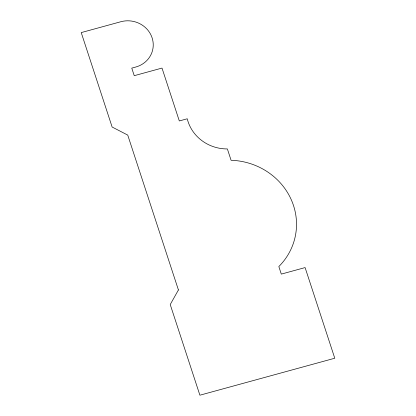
<?xml version="1.0" encoding="UTF-8"?>
<svg xmlns="http://www.w3.org/2000/svg" width="416" height="416" viewBox="0 0 416 416"><rect width="100%" height="100%" fill="white"/><g stroke="black" fill="none" stroke-linecap="round" stroke-linejoin="round"><path stroke-width="0.62" d="M178.422 289.952L170.227 304.548L199.893 395.2L334.771 358.233L305.105 267.582L281.304 274.102L278.834 266.547A66.394 62.551 10.7 0 0 291.158 199.472A66.394 62.551 10.7 0 0 231.083 160.274L227.375 148.938A40.035 37.716 10.7 0 1 187.247 118.778L179.312 120.952L162.006 68.073L134.238 75.686L131.763 68.13L135.73 67.044A24.981 23.53 10.7 0 0 152.116 37.856A24.981 23.53 10.7 0 0 120.895 21.715L81.229 32.588L112.128 127.02L127.738 135.091L178.422 289.952"/></g></svg>
